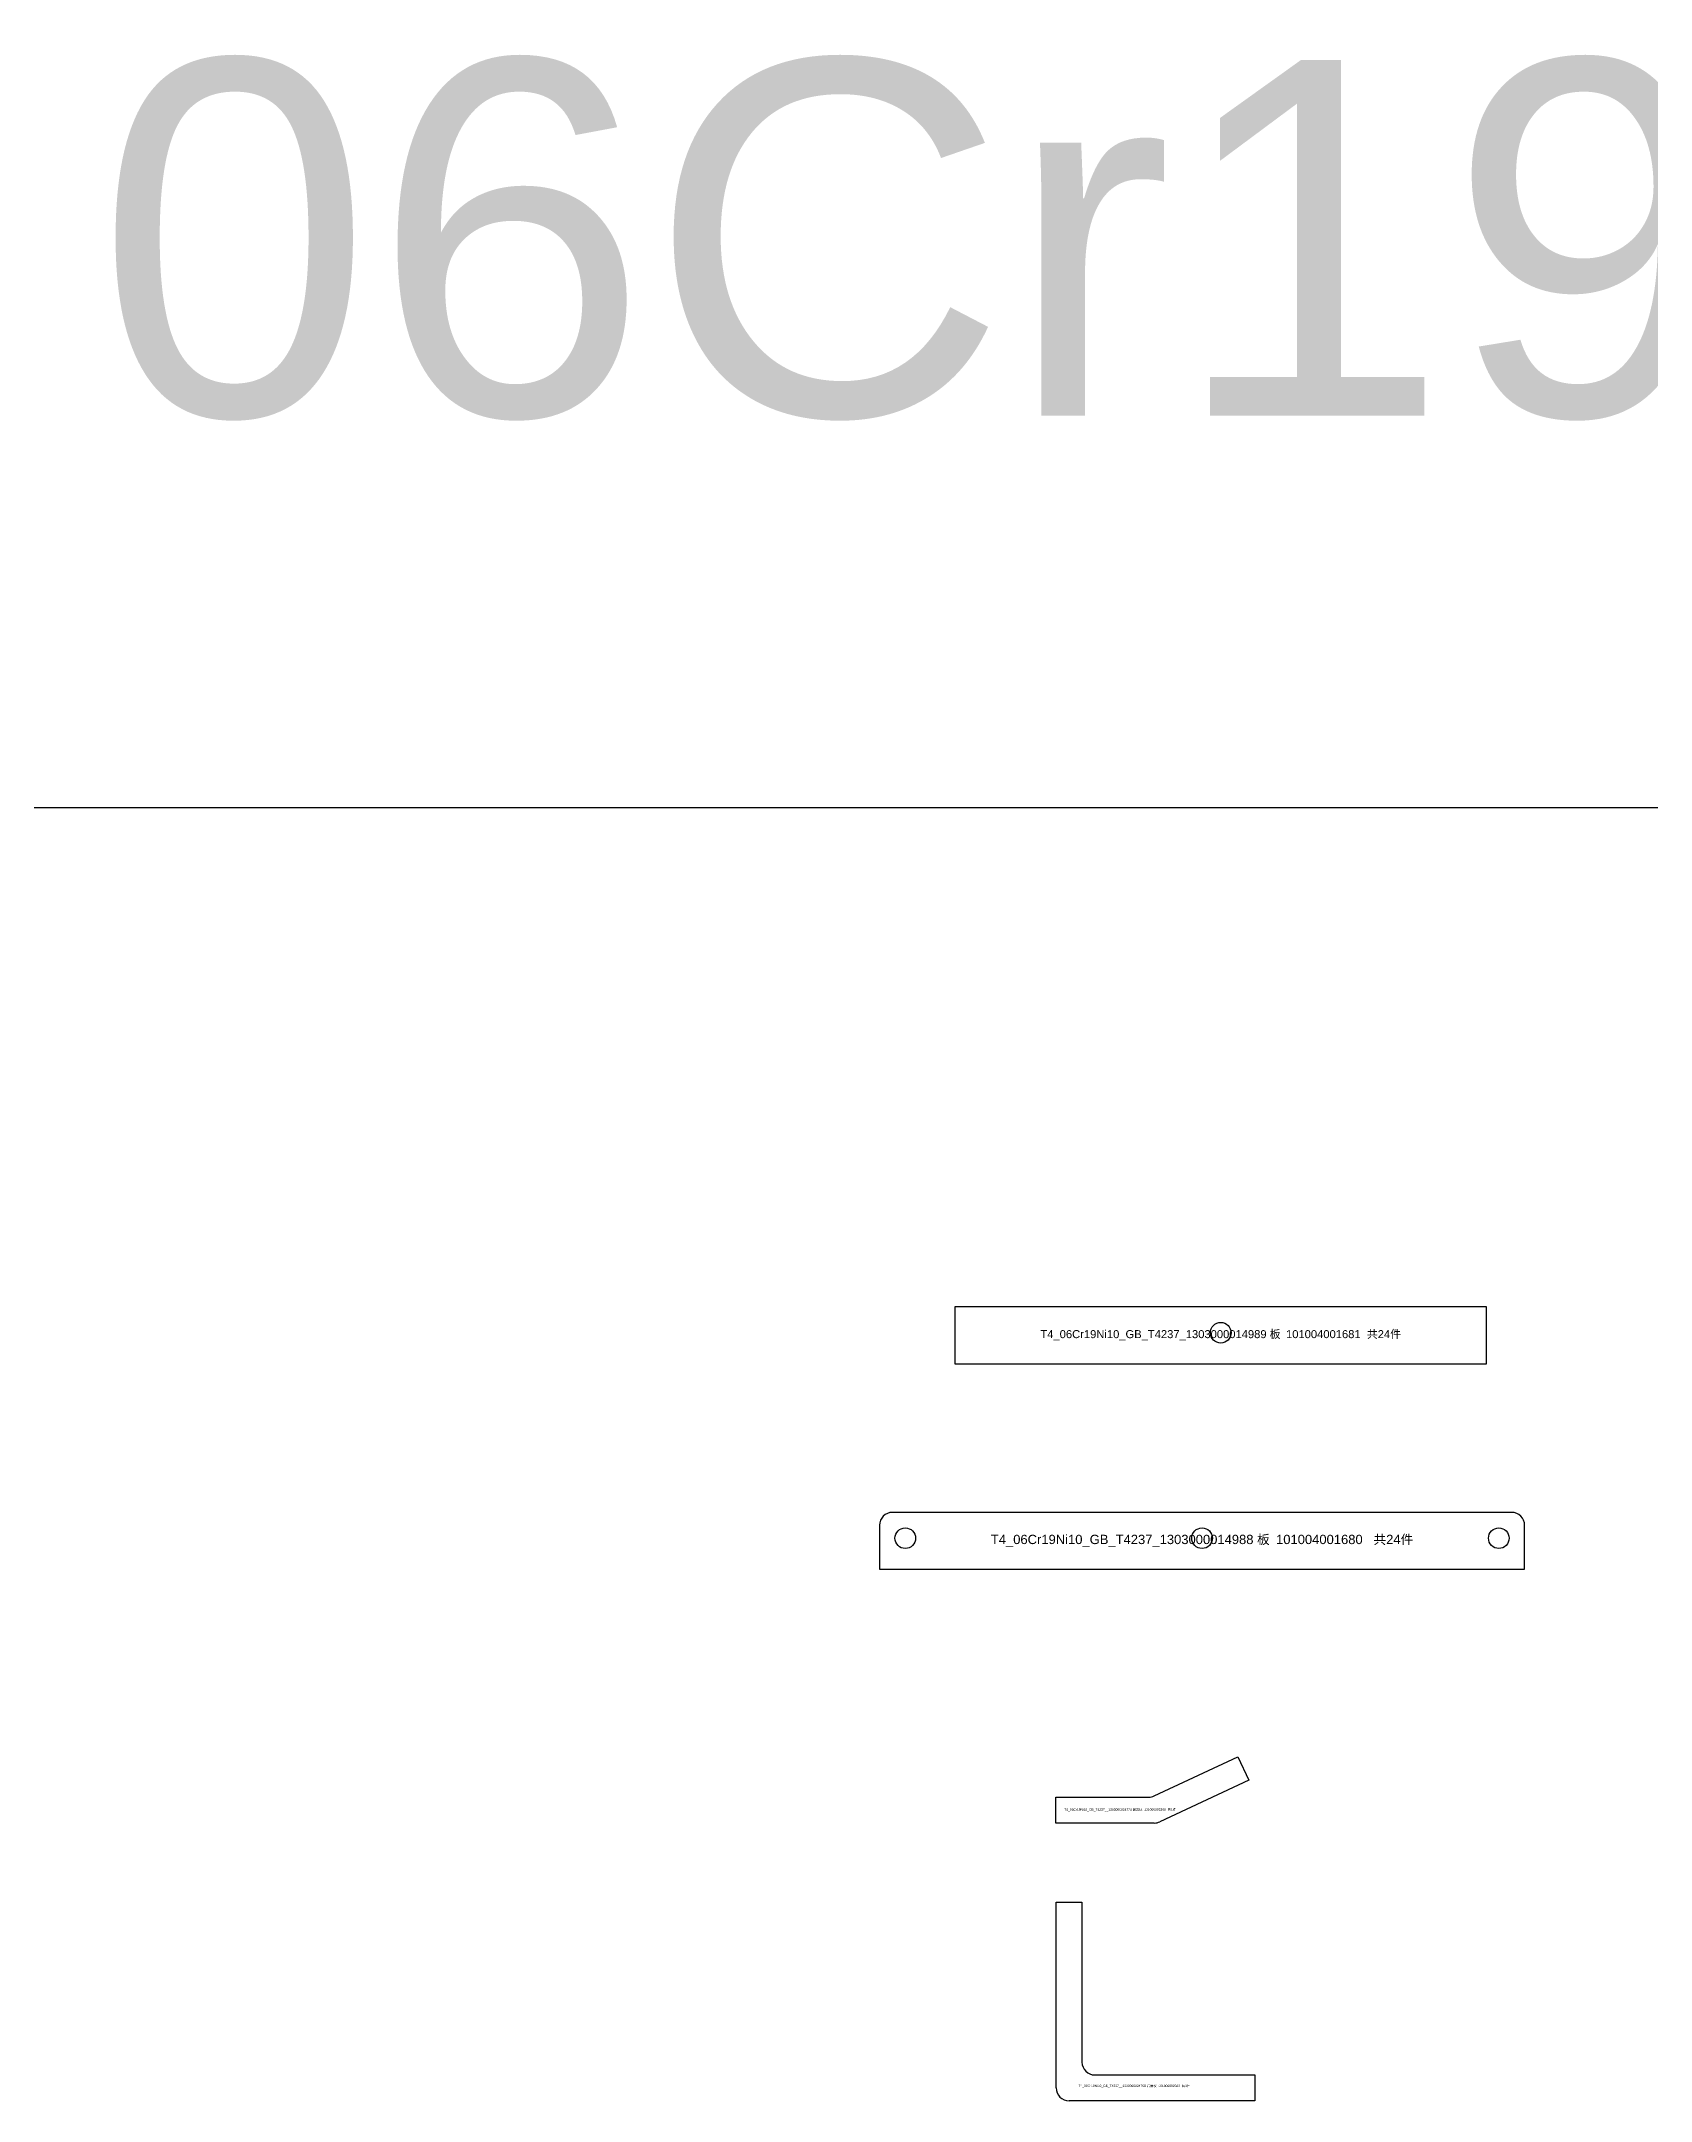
# Model space of a CAD drawing. Extents: x -16 to 22649, y -4599 to 814.
# Drawn here: x 10406 to 11030, y -40 to 758 of the extents above; entities that cross this region are included whole.
import ezdxf

# ---------------------------------------------------------------- set-up
doc = ezdxf.new("R2010")
doc.units = 0
doc.header["$MEASUREMENT"] = 0
doc.layers.get('0').update_dxf_attribs({"linetype": 'CONTINUOUS'})
doc.layers.add('S1', color=7, linetype='CONTINUOUS')
doc.layers.add('SLD-0', color=7, linetype='CONTINUOUS')
doc.styles.get("Standard").update_dxf_attribs({"font": 'arial.ttf'})

# ---------------------------------------------------------------- blocks, each defined once
blk = doc.blocks.new('1303000014989_板_1010040016')
at = {"layer": 'SLD-0', "linetype": 'CONTINUOUS'}
for p, q in [((103, 11), (-103, 11)), ((-103, 11), (-103, -11)), ((103, -11), (103, 11)), ((-103, -11), (103, -11))]:
    blk.add_line(p, q, dxfattribs=at)
blk.add_circle((0, 1), 4, dxfattribs=at)
at = {"layer": 'S1', "color": 3, "insert": (0, 0), "char_height": 3.1, "attachment_point": 5}
blk.add_mtext('T4_06Cr19Ni10_GB_T4237_1303000014989 {\\fSimSun|b0|i0|c134|p2;板 }101004001681  {\\fSimSun|b0|i0|c134|p2;共}24{\\fSimSun|b0|i0|c134|p2;件} ', dxfattribs=at)
blk = doc.blocks.new('1303000014988_板_1010040016')
at = {"layer": 'SLD-0', "linetype": 'CONTINUOUS'}
for p, q in [((120, 11), (-120, 11)), ((-125, 6), (-125, -11)), ((125, -11), (125, 6)), ((-125, -11), (125, -11))]:
    blk.add_line(p, q, dxfattribs=at)
for centre in [(-115, 1), (0, 1), (115, 1)]:
    blk.add_circle(centre, 4, dxfattribs=at)
for centre, start, end in [((-120, 6), 90, 180), ((120, 6), 0, 90)]:
    blk.add_arc(centre, 5, start, end, dxfattribs=at)
at = {"layer": 'S1', "color": 3, "insert": (0, 0), "char_height": 3.6, "attachment_point": 5}
blk.add_mtext('T4_06Cr19Ni10_GB_T4237_1303000014988 {\\fSimSun|b0|i0|c134|p2;板 }101004001680   {\\fSimSun|b0|i0|c134|p2;共}24{\\fSimSun|b0|i0|c134|p2;件}', dxfattribs=at)
blk = doc.blocks.new('1303000024774_前角板_10100600')
at = {"layer": 'SLD-0', "linetype": 'CONTINUOUS'}
for p, q in [((38.09, 0.47), (70.61, 15.63)), ((70.61, 15.63), (74.84, 6.57)), ((0, 0), (35.97, 0)), ((0, -10), (0, 0)), ((74.84, 6.57), (40.3, -9.53)), ((38.19, -10), (0, -10))]:
    blk.add_line(p, q, dxfattribs=at)
for centre in [(35.97, 5), (38.19, -5)]:
    blk.add_arc(centre, 5, 270, 295, dxfattribs=at)
at = {"layer": 'S1', "color": 3, "insert": (24.95, -4.91), "char_height": 0.9, "attachment_point": 5}
blk.add_mtext('T4_06Cr19Ni10_GB_T4237__1303000024774 {\\fSimSun|b0|i0|c134|p2;前角板 }101006002300  {\\fSimSun|b0|i0|c134|p2;共}1{\\fSimSun|b0|i0|c134|p2;件}', dxfattribs=at)
blk = doc.blocks.new('1303000024768_后角板_10100600')
at = {"layer": 'SLD-0', "linetype": 'CONTINUOUS'}
for p, q in [((0, 0), (10, 0)), ((0, -72), (0, 0)), ((10, 0), (10, -62)), ((15, -67), (77, -67)), ((77, -67), (77, -77)), ((77, -77), (5, -77))]:
    blk.add_line(p, q, dxfattribs=at)
for centre in [(15, -62), (5, -72)]:
    blk.add_arc(centre, 5, 180, 270, dxfattribs=at)
at = {"layer": 'S1', "color": 3, "insert": (30.26, -71.34), "char_height": 0.9, "attachment_point": 5}
blk.add_mtext('T4_06Cr19Ni10_GB_T4237__1303000024768 {\\fSimSun|b0|i0|c134|p2;后角板 }101006002303  {\\fSimSun|b0|i0|c134|p2;共}1{\\fSimSun|b0|i0|c134|p2;件}', dxfattribs=at)

msp = doc.modelspace()

# ---------------------------------------------------------------- linework, layer by layer
at = {"color": 1}
msp.add_line((5.26775, 461.29571), (22649.13873, 461.29571), dxfattribs=at)

# ---------------------------------------------------------------- block references
for name, p in [('1303000014989_板_1010040016', (10863.18506, 256.82697)), ('1303000014988_板_1010040016', (10855.94264, 177.22668)), ('1303000024774_前角板_10100600', (10799.25426, 77.8918)), ('1303000024768_后角板_10100600', (10799.4159, 37.27749))]:
    msp.add_blockref(name, p)

# ---------------------------------------------------------------- texts
at = {"color": 1, "insert": (10427.3952, 750.81847), "char_height": 137.7402706, "width": 1652.6856599, "attachment_point": 1}
msp.add_mtext('06Cr19Ni10  T4', dxfattribs=at)

doc.saveas('drawing.dxf')
